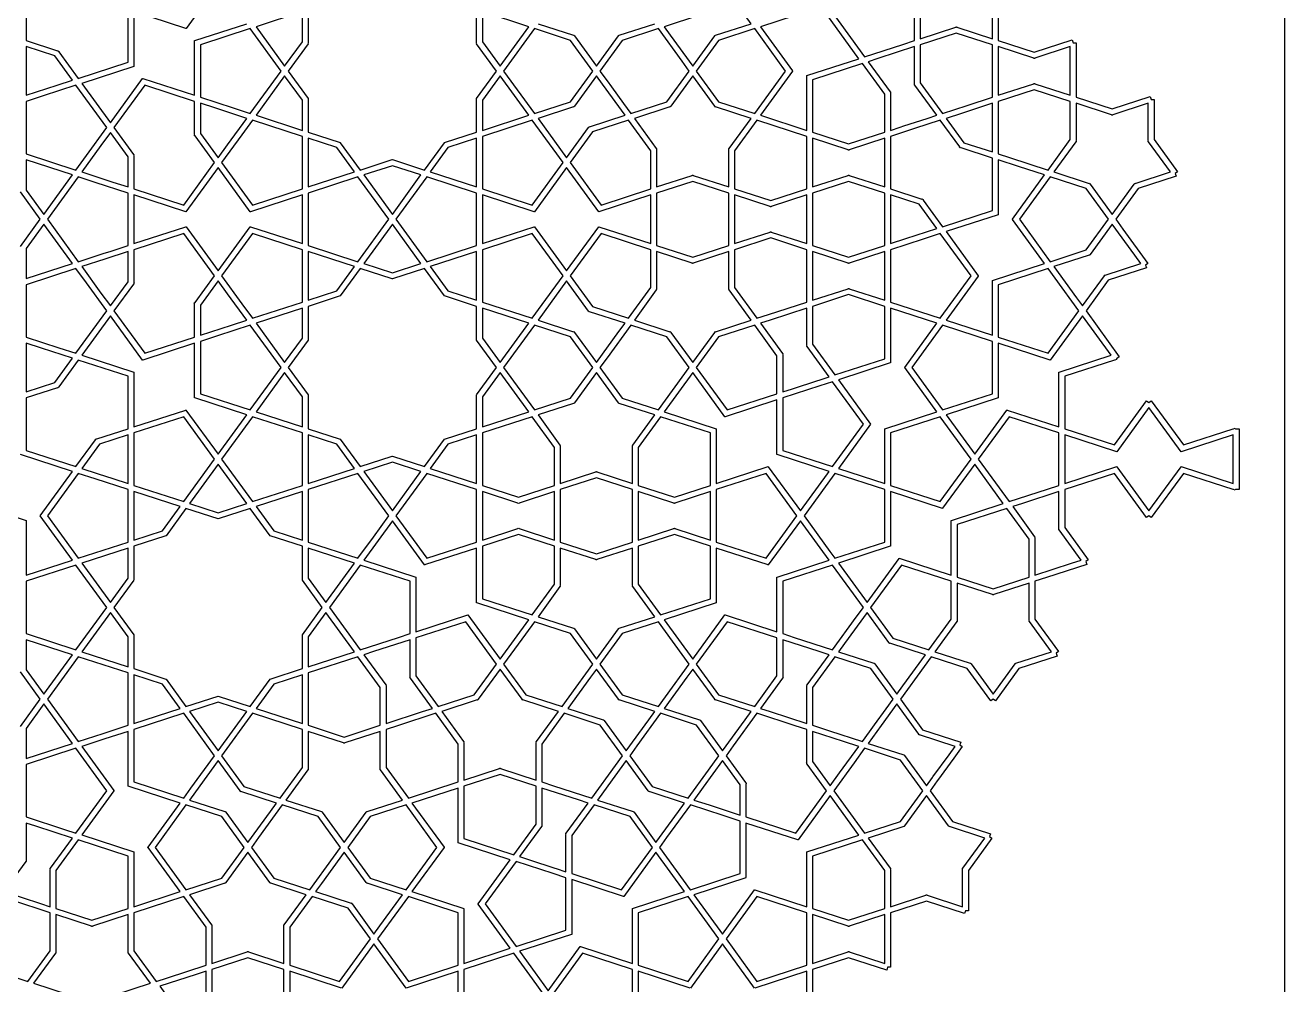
# Model space of a CAD drawing. Header units: millimetres. Extents: x -350 to 350, y -350 to 350.
# Drawn here: x 23.1 to 350, y -198.6 to 50.4 of the extents above; entities that cross this region are included whole.
import ezdxf

# ---------------------------------------------------------------- set-up
doc = ezdxf.new("R2010")
doc.units = ezdxf.units.MM
for name, color, linetype, true_color in [('canvas_boundary', 7, 'Continuous', 0x505050), ('strapwork_inner', 7, 'Continuous', 0xff8000), ('strapwork_outer', 7, 'Continuous', 0xff0000)]:
    doc.layers.add(name, color=color, linetype=linetype, true_color=true_color)

msp = doc.modelspace()

# ---------------------------------------------------------------- linework, layer by layer
at = {"layer": 'canvas_boundary'}
msp.add_lwpolyline([(-350, -350), (350, -350), (350, 350), (-350, 350)], close=True, dxfattribs=at)
at = {"layer": 'strapwork_inner', "true_color": 0xff8000}
for points in [[(31.51, 43.72), (31.61, 43.79), (31.71, 43.65), (31.88, 43.6), (31.84, 43.48), (36.87, 36.55), (36.87, 36.56), (36.88, 36.55), (49.81, 40.75), (49.81, 54.35), (41.67, 57), (41.57, 56.93), (41.46, 57.07), (41.3, 57.12), (41.34, 57.24), (36.3, 64.17), (23.36, 59.97), (23.36, 46.36), (23.37, 46.36), (23.37, 46.36)], [(232.96, 53.16), (240.95, 42.16), (250.9, 45.39), (250.9, 45.39), (253.89, 46.36), (253.89, 49.51), (253.89, 49.51), (253.89, 59.97), (240.98, 64.16), (240.95, 64.17)], [(209.94, 52.91), (204.08, 60.97), (198.38, 53.13), (198.41, 53.04), (198.29, 53.01), (198.22, 52.91), (198.15, 52.96), (188.93, 49.96), (190.49, 47.81), (196.35, 39.75), (202.05, 47.59), (202.02, 47.67), (202.14, 47.71), (202.21, 47.81), (202.28, 47.76), (211.5, 50.75)], [(264.64, 49.93), (264.75, 49.89), (264.87, 49.93), (264.9, 49.84), (274.12, 46.85), (274.12, 49.51), (274.12, 56.82), (274.12, 59.48), (264.9, 56.48), (264.87, 56.4), (264.75, 56.44), (264.64, 56.4), (264.61, 56.48), (255.39, 59.48), (255.39, 56.82), (255.39, 56.82), (255.39, 46.85), (264.61, 49.84)], [(90.45, 39.75), (95.04, 46.06), (95.04, 53.87), (83.03, 49.96)], [(146.35, 39.75), (153.78, 49.96), (141.76, 53.87), (141.76, 46.06)], [(89.52, 38.47), (81.53, 49.48), (68.59, 45.27), (68.59, 31.67), (77.1, 28.9), (81.53, 27.46)], [(155.28, 49.48), (147.28, 38.47), (155.28, 27.46), (164.64, 30.51), (170.42, 38.47), (164.64, 46.43)], [(178.42, 30.01), (180.28, 27.46), (189.64, 30.51), (195.42, 38.47), (193.57, 41.02), (187.43, 49.48), (178.07, 46.43), (172.28, 38.47), (174.13, 35.92), (175.26, 34.37)], [(220.42, 38.47), (212.43, 49.48), (203.07, 46.43), (197.28, 38.47), (203.07, 30.51), (212.43, 27.46)], [(267.57, 29.54), (274.12, 31.67), (274.12, 34.82), (274.12, 42.12), (274.12, 45.27), (264.75, 48.31), (255.39, 45.27), (255.39, 35.43), (261.18, 27.46)], [(31.42, 34.77), (31.42, 34.77), (35.37, 36.06), (30.79, 42.37), (23.36, 44.79), (23.36, 40.62), (23.36, 40.62), (23.36, 32.16)], [(247.67, 33.04), (247.67, 32.92), (247.74, 32.82), (247.67, 32.77), (247.67, 23.07), (250.2, 23.9), (251.17, 24.21), (257.15, 26.15), (257.15, 26.15), (259.68, 26.98), (253.98, 34.82), (253.89, 34.82), (253.89, 34.94), (253.82, 35.04), (253.89, 35.09), (253.89, 44.79), (244.41, 41.71), (244.41, 41.71), (241.88, 40.88), (247.58, 33.04)], [(285.12, 41.79), (285.1, 41.71), (284.98, 41.74), (284.86, 41.71), (284.83, 41.79), (275.62, 44.79), (275.62, 42.12), (275.62, 34.82), (275.62, 32.16), (284.83, 35.15), (284.86, 35.24), (284.98, 35.2), (285.1, 35.24), (285.12, 35.15), (294.34, 32.16), (294.34, 34.82), (294.34, 44.79)], [(227.45, 22.58), (227.45, 22.58), (236.8, 19.54), (246.17, 22.59), (246.17, 32.43), (240.38, 40.39), (227.44, 36.19), (227.44, 22.59)], [(90.45, 37.19), (83.03, 26.98), (95.04, 23.07), (95.04, 30.88)], [(146.35, 37.19), (141.76, 30.88), (141.76, 23.07), (153.78, 26.98)], [(178.78, 26.98), (172.92, 35.04), (171.35, 37.19), (165.65, 29.35), (165.68, 29.27), (165.57, 29.23), (165.49, 29.13), (165.42, 29.18), (156.2, 26.19), (162.06, 18.12), (163.63, 15.97), (169.32, 23.81), (169.3, 23.9), (169.41, 23.93), (169.49, 24.03), (169.56, 23.98)], [(186.99, 18.07), (186.99, 8.38), (196.21, 11.37), (196.23, 11.46), (196.35, 11.42), (196.47, 11.46), (196.5, 11.37), (205.71, 8.38), (205.71, 18.07), (205.64, 18.12), (205.71, 18.22), (205.71, 18.35), (205.8, 18.35), (211.5, 26.19), (202.28, 29.18), (202.21, 29.13), (202.14, 29.23), (202.02, 29.27), (202.05, 29.35), (196.35, 37.19), (190.65, 29.35), (190.68, 29.27), (190.57, 29.23), (190.49, 29.13), (190.42, 29.18), (181.2, 26.19), (186.9, 18.35), (186.99, 18.35), (186.99, 18.22), (187.06, 18.12)], [(39.03, 16.53), (44.3, 23.78), (36.3, 34.78), (27.78, 32.02), (27.78, 32.02), (23.36, 30.58), (23.36, 16.98), (36.3, 12.77), (39.03, 16.53)], [(51.31, 16.67), (51.42, 16.53), (51.31, 16.46), (51.31, 7.9), (51.31, 7.9), (51.31, 7.89), (64.25, 3.69), (72.25, 14.69), (67.21, 21.62), (67.09, 21.62), (67.09, 21.8), (66.98, 21.94), (67.09, 22.01), (67.09, 30.58), (54.15, 34.78), (46.15, 23.78), (51.19, 16.85), (51.31, 16.85)], [(275.62, 30.58), (275.62, 25.93), (275.62, 21.62), (275.62, 16.97), (278.52, 16.03), (288.56, 12.77), (294.34, 20.73), (294.34, 30.58), (284.98, 33.62)], [(68.59, 30.09), (68.59, 22.28), (73.18, 15.97), (75.62, 19.34), (80.6, 26.19), (72.55, 28.8)], [(262.1, 26.19), (266.69, 19.87), (274.12, 17.46), (274.12, 21.62), (274.12, 25.93), (274.12, 30.09), (266.06, 27.47), (266.06, 27.47)], [(299.42, 9.24), (299.54, 9.2), (299.51, 9.12), (305.2, 1.28), (310.9, 9.12), (310.87, 9.2), (310.99, 9.24), (311.06, 9.34), (311.14, 9.29), (320.35, 12.28), (314.66, 20.12), (314.57, 20.12), (314.57, 20.25), (314.49, 20.35), (314.57, 20.4), (314.57, 30.09), (305.35, 27.1), (305.32, 27.01), (305.2, 27.05), (305.09, 27.01), (305.06, 27.1), (295.84, 30.09), (295.84, 20.4), (295.91, 20.35), (295.84, 20.25), (295.84, 20.12), (295.75, 20.12), (290.06, 12.28), (299.27, 9.29), (299.35, 9.34)], [(95.04, 7.9), (95.04, 7.9), (95.04, 21.5), (82.1, 25.7), (79.37, 21.94), (74.1, 14.69), (82.1, 3.69), (95.04, 7.89)], [(154.7, 25.7), (141.76, 21.5), (141.76, 7.89), (154.7, 3.69), (162.7, 14.69), (156.55, 23.15)], [(185.49, 7.89), (185.49, 7.9), (185.49, 17.74), (179.7, 25.7), (170.34, 22.66), (164.55, 14.69), (172.55, 3.69)], [(225.94, 7.89), (225.94, 11.04), (225.94, 18.35), (225.94, 21.5), (213, 25.7), (207.21, 17.74), (207.21, 7.89), (216.58, 4.85)], [(255.81, 5.24), (255.91, 5.32), (256.02, 5.18), (256.18, 5.12), (256.14, 5), (261.18, -1.93), (274.12, 2.28), (274.12, 15.88), (274.11, 15.89), (274.11, 15.89), (265.97, 18.53), (265.87, 18.46), (265.77, 18.6), (265.6, 18.65), (265.64, 18.77), (260.6, 25.7), (253.91, 23.52), (247.67, 21.5), (247.67, 18.35), (247.67, 11.04), (247.67, 7.89)], [(37.8, 12.28), (45.85, 9.67), (45.85, 9.67), (49.81, 8.38), (49.81, 16.18), (45.22, 22.5), (42.78, 19.13), (42.78, 19.13)], [(96.54, 21.01), (96.54, 8.38), (108.55, 12.28), (103.96, 18.6)], [(140.26, 21.01), (132.84, 18.6), (128.25, 12.28), (140.26, 8.38)], [(236.69, 17.93), (236.66, 18.01), (227.44, 21.01), (227.44, 18.35), (227.44, 11.04), (227.44, 8.38), (236.66, 11.37), (236.69, 11.46), (236.8, 11.42), (236.92, 11.46), (236.95, 11.37), (246.17, 8.38), (246.17, 11.04), (246.17, 18.35), (246.17, 21.01), (236.95, 18.01), (236.92, 17.93), (236.8, 17.97)], [(23.36, 15.4), (23.36, 7.59), (27.95, 1.28), (35.37, 11.49)], [(64.79, 1.93), (51.31, 6.31), (51.31, -6.31), (64.79, -1.94), (64.82, -1.92), (64.82, -1.93), (64.84, -1.92), (64.85, -1.95), (73.18, -13.42), (81.51, -1.95), (81.52, -1.92), (81.53, -1.93), (81.53, -1.92), (81.56, -1.94), (95.04, -6.32), (95.04, 6.31), (81.56, 1.93), (81.53, 1.92), (81.53, 1.92), (81.52, 1.92), (81.51, 1.95), (73.18, 13.42), (64.84, 1.95), (64.83, 1.92), (64.83, 1.92), (64.82, 1.92)], [(125.82, 11.49), (118.4, 13.91), (110.98, 11.49), (118.4, 1.28)], [(171.96, 1.95), (163.63, 13.42), (155.3, 1.95), (155.29, 1.92), (155.28, 1.92), (155.27, 1.92), (155.24, 1.93), (141.76, 6.31), (141.76, 0), (141.76, -6.32), (155.24, -1.94), (155.27, -1.92), (155.28, -1.92), (155.29, -1.92), (155.29, -1.95), (163.63, -13.42), (171.96, -1.95), (171.97, -1.92), (171.98, -1.93), (171.98, -1.92), (172.01, -1.94), (185.49, -6.32), (185.49, 6.31), (172.01, 1.93), (171.98, 1.92), (171.98, 1.92), (171.97, 1.92)], [(274.12, -30.09), (274.12, -15.92), (274.11, -15.89), (274.12, -15.88), (274.12, -15.87), (274.15, -15.87), (287.63, -11.49), (279.3, -0.03), (279.27, -0.01), (279.28, 0), (279.27, 0.01), (279.3, 0.03), (287.63, 11.49), (280.86, 13.69), (275.62, 15.4), (275.62, 1.22), (275.63, 1.19), (275.62, 1.19), (275.62, 1.18), (275.58, 1.18), (262.1, -3.2), (270.44, -14.67), (270.46, -14.69), (270.46, -14.7), (270.46, -14.7), (270.43, -14.72), (262.1, -26.19)], [(43.34, -8.9), (45.39, -8.24), (45.39, -8.24), (49.81, -6.8), (49.81, 6.8), (41.3, 9.57), (41.3, 9.57), (36.87, 11.01), (28.88, 0), (36.87, -11.01), (41.3, -9.57), (41.3, -9.57)], [(96.54, 6.8), (96.54, -6.8), (109.48, -11.01), (117.47, 0), (109.48, 11.01)], [(140.26, 6.8), (127.32, 11.01), (119.33, 0), (127.32, -11.01), (140.26, -6.8), (140.26, 0)], [(196.35, -9.85), (205.71, -6.8), (205.71, -3.65), (205.71, 3.65), (205.71, 6.8), (196.35, 9.84), (186.99, 6.8), (186.99, -6.8)], [(246.17, 2.15), (246.17, 6.8), (236.8, 9.84), (227.44, 6.8), (227.44, 3.65), (227.44, -3.65), (227.44, -6.8), (236.8, -9.85), (246.17, -6.8), (246.17, -2.15)], [(289.13, -11.01), (298.49, -7.97), (304.28, 0), (298.49, 7.96), (289.14, 11), (289.14, 11), (289.13, 11.01), (281.13, 0)], [(216.43, 3.32), (207.21, 6.31), (207.21, 3.65), (207.21, -3.65), (207.21, -6.32), (216.43, -3.32), (216.46, -3.24), (216.58, -3.27), (216.69, -3.24), (216.72, -3.32), (225.94, -6.32), (225.94, -3.65), (225.94, 3.65), (225.94, 6.31), (216.72, 3.32), (216.69, 3.23), (216.58, 3.27), (216.46, 3.23)], [(251.62, -5.03), (251.62, -5.03), (259.68, -2.41), (255.09, 3.9), (247.67, 6.31), (247.67, 2.15), (247.67, -2.15), (247.67, -6.32)], [(35.37, -11.49), (27.95, -1.27), (23.36, -7.59), (23.36, -15.4)], [(125.82, -11.49), (118.4, -1.28), (110.98, -11.49), (118.4, -13.91)], [(303.27, -14.54), (303.34, -14.44), (303.41, -14.49), (312.63, -11.49), (311.06, -9.34), (311.06, -9.34), (305.2, -1.28), (299.51, -9.12), (299.54, -9.2), (299.42, -9.24), (299.35, -9.34), (299.27, -9.29), (290.06, -12.28), (295.91, -20.35), (295.91, -20.35), (297.48, -22.5), (303.18, -14.66), (303.15, -14.57)], [(51.31, -16.67), (51.31, -16.85), (51.19, -16.85), (46.16, -23.77), (46.16, -23.77), (46.15, -23.78), (54.15, -34.78), (67.09, -30.58), (67.09, -22.01), (66.98, -21.94), (67.09, -21.8), (67.09, -21.62), (67.21, -21.62), (72.25, -14.69), (64.25, -3.69), (51.31, -7.89), (51.31, -16.46), (51.42, -16.53)], [(82.1, -25.7), (95.04, -21.5), (95.04, -7.89), (82.1, -3.69), (74.1, -14.69), (79.37, -21.94), (79.37, -21.94)], [(160.85, -17.24), (160.85, -17.24), (162.7, -14.7), (154.7, -3.69), (141.76, -7.89), (141.76, -21.5), (154.7, -25.7)], [(185.49, -17.74), (185.49, -7.9), (185.49, -7.89), (172.55, -3.69), (164.55, -14.7), (170.34, -22.66), (179.7, -25.7)], [(216, -24.73), (225.94, -21.5), (225.94, -18.35), (225.94, -11.04), (225.94, -7.89), (216.58, -4.85), (207.21, -7.89), (207.21, -17.74), (213, -25.7)], [(247.67, -21.5), (260.59, -25.7), (260.59, -25.7), (260.6, -25.7), (268.6, -14.7), (260.6, -3.69), (256.18, -5.13), (256.18, -5.13), (247.67, -7.89), (247.67, -11.04), (247.67, -18.35)], [(49.81, -16.19), (49.81, -8.38), (43.81, -10.33), (37.8, -12.28), (42.78, -19.13), (42.78, -19.13), (45.22, -22.5)], [(96.54, -21.01), (103.96, -18.6), (108.55, -12.28), (96.54, -8.38)], [(128.25, -12.28), (132.84, -18.6), (140.26, -21.01), (140.26, -8.38)], [(181.2, -26.19), (190.42, -29.18), (190.49, -29.13), (190.57, -29.23), (190.68, -29.27), (190.65, -29.35), (196.35, -37.2), (202.05, -29.35), (202.02, -29.27), (202.14, -29.23), (202.21, -29.13), (202.28, -29.18), (211.5, -26.19), (205.8, -18.35), (205.71, -18.35), (205.71, -18.22), (205.64, -18.13), (205.71, -18.07), (205.71, -8.38), (196.5, -11.38), (196.47, -11.46), (196.35, -11.42), (196.23, -11.46), (196.21, -11.38), (186.99, -8.38), (186.99, -18.07), (187.06, -18.13), (186.99, -18.22), (186.99, -18.35), (186.9, -18.35)], [(246.17, -18.35), (246.17, -11.04), (246.17, -8.38), (236.95, -11.38), (236.92, -11.46), (236.8, -11.42), (236.69, -11.46), (236.66, -11.38), (227.44, -8.38), (227.44, -11.04), (227.44, -18.35), (227.44, -21.01), (236.66, -18.02), (236.69, -17.93), (236.8, -17.97), (236.92, -17.93), (236.95, -18.02), (246.17, -21.01)], [(36.3, -34.78), (44.3, -23.78), (39.03, -16.53), (39.03, -16.53), (36.3, -12.77), (23.36, -16.97), (23.36, -30.58), (31.88, -33.35), (31.88, -33.35)], [(96.54, -45.59), (96.54, -54.36), (104.87, -57.06), (104.85, -57.12), (104.9, -57.08), (110.05, -64.17), (118.38, -61.46), (118.4, -61.52), (118.42, -61.47), (126.75, -64.17), (131.9, -57.09), (131.95, -57.12), (131.93, -57.06), (140.26, -54.36), (140.26, -45.6), (140.33, -45.6), (140.28, -45.56), (145.42, -38.47), (140.28, -31.38), (140.33, -31.35), (140.26, -31.35), (140.26, -22.59), (131.93, -19.88), (131.95, -19.82), (131.9, -19.86), (126.75, -12.77), (118.42, -15.48), (118.4, -15.42), (118.38, -15.48), (110.05, -12.77), (104.9, -19.86), (104.85, -19.82), (104.87, -19.88), (96.54, -22.59), (96.54, -31.35), (96.48, -31.35), (96.53, -31.38), (91.38, -38.47), (96.53, -45.56), (96.48, -45.59)], [(296.55, -23.78), (290.41, -15.32), (290.41, -15.32), (288.56, -12.77), (275.62, -16.97), (275.62, -30.58), (288.56, -34.78)], [(76.64, -27.48), (80.6, -26.19), (75.62, -19.34), (75.62, -19.34), (73.18, -15.97), (68.59, -22.29), (68.59, -30.09), (76.64, -27.48)], [(177.21, -29.13), (177.21, -29.13), (178.78, -26.98), (169.56, -23.98), (169.49, -24.04), (169.41, -23.94), (169.3, -23.9), (169.32, -23.81), (163.63, -15.97), (157.77, -24.04), (157.77, -24.04), (156.2, -26.19), (165.42, -29.18), (165.49, -29.13), (165.57, -29.23), (165.68, -29.27), (165.65, -29.35), (171.35, -37.2)], [(246.17, -22.59), (236.8, -19.55), (227.44, -22.59), (227.44, -32.43), (233.23, -40.4), (246.17, -36.19)], [(53.56, -36.52), (45.23, -25.05), (37.8, -35.27), (51.28, -39.65), (51.31, -39.65), (51.31, -39.66), (51.32, -39.66), (51.31, -39.7), (51.31, -53.87), (64.79, -49.49), (64.82, -49.47), (64.82, -49.48), (64.83, -49.47), (64.84, -49.5), (73.18, -60.97), (80.6, -50.75), (67.12, -46.37), (67.09, -46.37), (67.09, -46.36), (67.08, -46.36), (67.09, -46.33), (67.09, -32.16), (53.61, -36.54), (53.58, -36.55), (53.58, -36.55), (53.57, -36.55)], [(90.45, -37.2), (95.04, -30.88), (95.04, -23.07), (83.03, -26.98)], [(141.76, -23.07), (141.76, -30.88), (146.35, -37.2), (153.78, -26.98)], [(219.71, -34.94), (219.79, -35.04), (219.71, -35.09), (219.71, -44.79), (222.25, -43.96), (222.25, -43.96), (228.85, -41.82), (229.19, -41.71), (229.19, -41.71), (231.73, -40.88), (226.03, -33.04), (225.94, -33.04), (225.94, -32.92), (225.87, -32.82), (225.94, -32.77), (225.94, -23.08), (216.46, -26.16), (213.93, -26.98), (219.62, -34.82), (219.71, -34.82)], [(247.67, -37.29), (247.63, -37.29), (234.15, -41.67), (242.48, -53.14), (242.51, -53.16), (242.5, -53.17), (242.51, -53.17), (242.48, -53.19), (234.15, -64.66), (246.17, -68.56), (246.17, -54.39), (246.16, -54.36), (246.17, -54.36), (246.17, -54.35), (246.2, -54.35), (259.68, -49.97), (251.35, -38.5), (251.32, -38.48), (251.33, -38.47), (251.32, -38.46), (251.35, -38.44), (259.68, -26.98), (247.67, -23.08), (247.67, -37.25), (247.68, -37.28), (247.67, -37.28)], [(275.62, -46.37), (275.58, -46.37), (262.1, -50.75), (269.53, -60.97), (277.86, -49.51), (277.87, -49.47), (277.88, -49.48), (277.88, -49.47), (277.91, -49.49), (291.39, -53.87), (291.39, -39.69), (291.38, -39.66), (291.39, -39.66), (291.39, -39.65), (291.42, -39.65), (304.9, -35.27), (297.48, -25.05), (289.15, -36.52), (289.14, -36.55), (289.13, -36.55), (289.12, -36.56), (289.1, -36.54), (275.62, -32.16), (275.62, -46.33), (275.63, -46.36), (275.62, -46.36)], [(68.59, -45.27), (81.53, -49.48), (81.53, -49.47), (81.53, -49.47), (89.52, -38.47), (81.53, -27.46), (73.01, -30.23), (73.01, -30.23), (68.59, -31.67)], [(164.64, -46.44), (170.42, -38.47), (164.64, -30.51), (155.28, -27.46), (147.28, -38.47), (155.28, -49.48)], [(178.07, -46.44), (187.43, -49.48), (195.42, -38.47), (189.64, -30.51), (180.28, -27.47), (174.13, -35.92), (174.13, -35.92), (172.28, -38.47)], [(197.28, -38.47), (205.28, -49.48), (218.21, -45.27), (218.21, -35.43), (212.43, -27.47), (203.07, -30.51)], [(261.17, -49.47), (261.18, -49.48), (274.12, -45.27), (274.12, -31.67), (261.19, -27.47), (261.19, -27.47), (261.18, -27.47), (253.18, -38.47), (261.17, -49.47)], [(30.78, -42.37), (35.37, -36.06), (27.32, -33.44), (27.32, -33.44), (23.36, -32.15), (23.36, -40.62), (23.36, -40.62), (23.36, -44.79)], [(23.37, -46.36), (23.37, -46.36), (23.36, -46.36), (23.36, -59.97), (36.3, -64.17), (41.33, -57.24), (41.3, -57.12), (41.46, -57.07), (41.56, -56.93), (41.67, -57), (49.81, -54.35), (49.81, -40.75), (36.87, -36.55), (31.84, -43.47), (31.88, -43.6), (31.71, -43.65), (31.61, -43.79), (31.51, -43.72)], [(90.45, -39.75), (83.03, -49.96), (95.04, -53.87), (95.04, -46.06)], [(153.78, -49.97), (146.35, -39.75), (141.76, -46.06), (141.76, -53.87)], [(171.35, -65.52), (171.47, -65.48), (171.5, -65.57), (180.71, -68.56), (180.71, -58.87), (180.64, -58.82), (180.71, -58.72), (180.71, -58.6), (180.8, -58.6), (186.5, -50.75), (177.28, -47.76), (177.21, -47.81), (177.14, -47.71), (177.02, -47.67), (177.05, -47.59), (171.35, -39.75), (165.65, -47.59), (165.68, -47.67), (165.57, -47.71), (165.49, -47.81), (165.42, -47.76), (156.2, -50.75), (161.9, -58.6), (161.99, -58.6), (161.99, -58.72), (162.06, -58.82), (161.99, -58.87), (161.99, -68.56), (171.21, -65.57), (171.23, -65.48)], [(218.21, -61.02), (218.21, -46.85), (204.73, -51.23), (204.71, -51.25), (204.7, -51.24), (204.69, -51.24), (204.68, -51.22), (196.35, -39.75), (188.93, -49.97), (202.41, -54.35), (202.44, -54.35), (202.44, -54.36), (202.45, -54.36), (202.44, -54.39), (202.44, -68.56), (215.92, -64.18), (215.95, -64.16), (215.95, -64.17), (215.96, -64.17), (215.97, -64.2), (224.3, -75.67), (231.3, -66.04), (231.73, -65.45), (218.25, -61.07), (218.21, -61.07), (218.21, -61.06), (218.2, -61.05)], [(240.65, -53.17), (232.65, -42.16), (229.31, -43.25), (219.71, -46.36), (219.71, -59.97), (232.64, -64.17), (232.65, -64.17)], [(306.4, -64.16), (306.4, -64.17), (306.41, -64.17), (306.42, -64.2), (314.75, -75.67), (323.08, -64.2), (323.09, -64.17), (323.1, -64.17), (323.11, -64.16), (323.14, -64.18), (336.62, -68.56), (336.62, -55.93), (323.14, -60.31), (323.11, -60.33), (323.1, -60.32), (323.09, -60.33), (323.08, -60.3), (314.75, -48.83), (306.42, -60.3), (306.41, -60.33), (306.4, -60.32), (306.4, -60.33), (306.37, -60.31), (292.89, -55.93), (292.89, -68.56), (306.37, -64.18)], [(51.31, -69.05), (64.25, -73.25), (72.25, -62.25), (64.25, -51.24), (51.31, -55.44), (51.31, -64.4), (51.31, -64.4)], [(82.1, -51.24), (74.1, -62.25), (82.1, -73.25), (95.04, -69.05), (95.04, -55.44)], [(151.13, -72.09), (160.49, -69.05), (160.49, -59.21), (154.7, -51.24), (141.76, -55.45), (141.76, -69.05)], [(200.94, -55.45), (188, -51.24), (182.21, -59.21), (182.21, -69.05), (191.58, -72.09), (200.94, -69.05)], [(260.6, -73.25), (268.6, -62.25), (268.59, -62.24), (268.59, -62.24), (260.6, -51.24), (247.67, -55.45), (247.67, -69.05), (247.68, -69.05), (247.68, -69.05)], [(278.45, -73.25), (288.39, -70.02), (288.39, -70.02), (291.39, -69.05), (291.39, -55.45), (278.45, -51.24), (270.45, -62.25)], [(49.81, -55.93), (42.39, -58.34), (37.8, -64.66), (41.76, -65.95), (42.05, -66.04), (45.85, -67.28), (49.81, -68.56), (49.81, -60.09), (49.81, -60.09)], [(96.54, -55.93), (96.54, -68.56), (108.55, -64.66), (103.96, -58.34)], [(140.26, -68.56), (140.26, -55.93), (132.84, -58.34), (128.25, -64.66)], [(80.6, -73.74), (73.18, -63.52), (65.75, -73.74), (73.18, -76.15)], [(118.4, -75.67), (125.82, -65.45), (118.4, -63.04), (110.98, -65.45)], [(247.67, -70.63), (247.67, -84.8), (247.68, -84.83), (247.67, -84.83), (247.67, -84.85), (247.63, -84.85), (234.15, -89.22), (241.58, -99.44), (249.91, -87.98), (249.92, -87.95), (249.93, -87.95), (249.93, -87.94), (249.96, -87.96), (263.44, -92.34), (263.44, -78.17), (263.43, -78.14), (263.44, -78.13), (263.44, -78.12), (263.47, -78.12), (276.95, -73.74), (269.53, -63.52), (261.2, -74.99), (261.19, -75.02), (261.18, -75.02), (261.17, -75.03), (261.14, -75.01)], [(41.3, -67.37), (36.87, -65.94), (28.88, -76.94), (36.87, -87.95), (36.88, -87.94), (36.88, -87.94), (49.81, -83.74), (49.81, -70.14)], [(109.48, -65.94), (96.54, -70.14), (96.54, -83.74), (109.48, -87.95), (113.48, -82.45), (117.47, -76.94)], [(127.32, -65.94), (119.33, -76.94), (127.32, -87.95), (140.26, -83.74), (140.26, -80.6), (140.26, -73.29), (140.26, -70.14)], [(161.99, -70.14), (161.99, -73.29), (161.99, -80.6), (161.99, -83.74), (171.35, -86.79), (180.71, -83.74), (180.71, -80.6), (180.71, -73.29), (180.71, -70.14), (171.35, -67.1)], [(202.44, -83.74), (215.38, -87.95), (223.37, -76.95), (223.38, -76.94), (223.37, -76.93), (223.37, -76.93), (215.38, -65.94), (202.44, -70.14), (202.44, -73.29), (202.44, -80.6)], [(225.23, -76.94), (231.92, -86.16), (233.22, -87.94), (233.23, -87.95), (246.17, -83.74), (246.17, -70.14), (233.35, -65.98), (233.23, -65.94), (232.51, -66.92)], [(51.31, -70.63), (51.31, -83.26), (58.74, -80.84), (63.32, -74.53)], [(83.03, -74.53), (87.61, -80.84), (95.04, -83.26), (95.04, -70.63)], [(151.13, -73.67), (151.01, -73.71), (150.98, -73.62), (141.76, -70.63), (141.76, -73.29), (141.76, -80.6), (141.76, -83.26), (150.98, -80.26), (151.01, -80.18), (151.13, -80.22), (151.24, -80.18), (151.27, -80.26), (160.49, -83.26), (160.49, -80.6), (160.49, -73.29), (160.49, -70.63), (151.27, -73.62), (151.24, -73.71)], [(191.46, -80.18), (191.58, -80.22), (191.69, -80.18), (191.72, -80.26), (200.94, -83.26), (200.94, -80.6), (200.94, -73.29), (200.94, -70.63), (191.72, -73.62), (191.69, -73.71), (191.58, -73.67), (191.46, -73.71), (191.43, -73.62), (182.21, -70.63), (182.21, -73.29), (182.21, -80.6), (182.21, -83.26), (191.43, -80.26)], [(291.32, -80.37), (291.39, -80.32), (291.39, -70.63), (281.91, -73.71), (279.38, -74.53), (285.08, -82.37), (285.17, -82.37), (285.17, -82.49), (285.24, -82.59), (285.17, -82.65), (285.17, -92.34), (294.64, -89.26), (294.64, -89.26), (297.18, -88.44), (291.48, -80.6), (291.39, -80.6), (291.39, -80.47)], [(51.25, -93.59), (51.3, -93.63), (46.15, -100.72), (51.3, -107.81), (51.25, -107.84), (51.31, -107.84), (51.31, -116.6), (59.64, -119.31), (59.63, -119.37), (59.68, -119.33), (64.82, -126.42), (73.16, -123.71), (73.18, -123.77), (73.19, -123.71), (81.53, -126.42), (86.68, -119.33), (86.73, -119.37), (86.71, -119.31), (95.04, -116.6), (95.04, -107.84), (95.1, -107.84), (95.05, -107.81), (100.2, -100.72), (95.05, -93.63), (95.1, -93.59), (95.04, -93.59), (95.04, -84.83), (86.71, -82.13), (86.73, -82.07), (86.68, -82.1), (81.53, -75.02), (73.19, -77.72), (73.18, -77.67), (73.16, -77.72), (64.82, -75.02), (59.68, -82.1), (59.63, -82.07), (59.64, -82.13), (51.31, -84.83), (51.31, -93.59)], [(274.3, -95.87), (283.67, -92.83), (283.67, -82.98), (277.88, -75.02), (264.94, -79.22), (264.94, -92.83)], [(114.69, -83.33), (110.98, -88.44), (124.46, -92.82), (124.49, -92.82), (124.49, -92.83), (124.5, -92.83), (124.49, -92.86), (124.49, -107.03), (137.97, -102.65), (137.99, -102.64), (138, -102.64), (138.01, -102.64), (138.02, -102.67), (146.35, -114.14), (153.78, -103.92), (140.3, -99.54), (140.26, -99.54), (140.26, -99.53), (140.25, -99.53), (140.26, -99.5), (140.26, -85.32), (126.78, -89.7), (126.76, -89.72), (126.75, -89.71), (126.74, -89.72), (126.73, -89.69), (118.4, -78.22)], [(215.92, -89.7), (202.44, -85.32), (202.44, -99.5), (202.45, -99.53), (202.44, -99.53), (202.44, -99.54), (202.41, -99.54), (188.93, -103.92), (196.35, -114.14), (204.68, -102.67), (204.69, -102.64), (204.7, -102.64), (204.71, -102.64), (204.73, -102.65), (218.21, -107.03), (218.21, -92.86), (218.2, -92.83), (218.21, -92.83), (218.21, -92.82), (218.25, -92.82), (231.73, -88.44), (229.43, -85.27), (224.3, -78.22), (215.97, -89.68), (215.96, -89.72), (215.95, -89.71), (215.95, -89.72)], [(141.76, -98.44), (154.7, -102.64), (154.7, -102.64), (154.71, -102.64), (160.49, -94.68), (160.49, -84.83), (151.13, -81.79), (141.76, -84.83)], [(200.94, -98.44), (200.94, -84.83), (191.58, -81.79), (182.21, -84.83), (182.21, -94.68), (187.99, -102.64), (188, -102.64), (188, -102.64)], [(45.22, -99.44), (49.81, -93.13), (49.81, -85.32), (37.8, -89.22)], [(101.13, -99.44), (108.55, -89.22), (96.54, -85.32), (96.54, -93.13)], [(162.06, -95.07), (161.99, -95.17), (161.99, -95.29), (161.9, -95.29), (156.2, -103.13), (165.42, -106.13), (165.49, -106.07), (165.57, -106.17), (165.68, -106.21), (165.65, -106.3), (171.35, -114.14), (177.05, -106.3), (177.02, -106.21), (177.14, -106.17), (177.21, -106.07), (177.28, -106.13), (186.5, -103.13), (180.8, -95.29), (180.71, -95.29), (180.71, -95.17), (180.64, -95.07), (180.71, -95.01), (180.71, -85.32), (171.5, -88.32), (171.47, -88.4), (171.35, -88.36), (171.23, -88.4), (171.21, -88.32), (161.99, -85.32), (161.99, -95.01)], [(36.3, -89.71), (23.36, -93.92), (23.36, -107.52), (36.3, -111.72), (44.3, -100.72)], [(122.99, -107.52), (122.99, -93.92), (110.05, -89.71), (102.05, -100.72), (110.05, -111.72), (119.99, -108.49), (119.99, -108.49)], [(238.8, -103.27), (238.8, -103.27), (240.65, -100.72), (232.66, -89.72), (232.65, -89.71), (232.65, -89.71), (219.71, -93.92), (219.71, -107.52), (222.71, -108.49), (232.65, -111.73)], [(263.44, -103.76), (263.44, -93.92), (250.5, -89.71), (242.5, -100.72), (242.51, -100.73), (248.29, -108.68), (257.65, -111.73)], [(280.16, -115.16), (280.23, -115.21), (289.45, -112.21), (283.75, -104.37), (283.67, -104.37), (283.67, -104.25), (283.59, -104.15), (283.67, -104.1), (283.67, -94.4), (274.45, -97.4), (274.42, -97.48), (274.3, -97.45), (274.19, -97.48), (274.16, -97.4), (264.94, -94.4), (264.94, -104.1), (265.01, -104.15), (264.94, -104.25), (264.94, -104.37), (264.85, -104.37), (259.15, -112.21), (268.37, -115.21), (268.44, -115.16), (268.52, -115.25), (268.63, -115.29), (268.61, -115.38), (274.3, -123.22), (280, -115.38), (279.97, -115.29), (280.09, -115.25)], [(45.22, -101.99), (37.8, -112.21), (49.81, -116.11), (49.81, -108.31)], [(96.54, -116.11), (108.55, -112.21), (101.13, -101.99), (96.54, -108.31)], [(137.43, -104.41), (124.49, -108.61), (124.49, -118.45), (130.28, -126.42), (139.64, -123.38), (145.42, -115.42), (145.42, -115.41)], [(153.07, -123.38), (162.43, -126.42), (164.28, -123.87), (170.42, -115.41), (164.64, -107.45), (155.28, -104.41), (152.93, -107.63), (147.28, -115.41)], [(189.28, -123.87), (195.42, -115.41), (187.43, -104.41), (178.07, -107.45), (172.28, -115.41), (178.07, -123.38), (187.43, -126.42)], [(212.43, -126.42), (218.21, -118.46), (218.21, -108.61), (205.28, -104.41), (197.28, -115.41), (203.07, -123.38)], [(247.27, -109.84), (241.58, -101.99), (235.72, -110.06), (235.72, -110.06), (234.15, -112.21), (243.37, -115.21), (243.44, -115.16), (243.52, -115.25), (243.63, -115.29), (243.61, -115.38), (249.3, -123.22), (250.87, -121.07), (250.87, -121.07), (256.73, -113), (247.51, -110.01), (247.44, -110.06), (247.36, -109.96), (247.25, -109.92)], [(23.36, -109.1), (23.36, -116.9), (27.95, -123.22), (35.37, -113)], [(113.51, -112.18), (113.51, -112.18), (110.98, -113), (116.67, -120.84), (116.76, -120.84), (116.76, -120.97), (116.84, -121.06), (116.76, -121.12), (116.76, -130.81), (126.24, -127.73), (126.24, -127.73), (128.78, -126.91), (123.08, -119.07), (122.99, -119.07), (122.99, -118.94), (122.92, -118.84), (122.99, -118.79), (122.99, -109.1)], [(219.71, -119.07), (219.62, -119.07), (213.93, -126.91), (216.46, -127.73), (216.46, -127.73), (225.94, -130.81), (225.94, -121.12), (225.87, -121.07), (225.94, -120.97), (225.94, -120.84), (226.03, -120.84), (231.73, -113), (229.19, -112.18), (229.19, -112.18), (219.71, -109.1), (219.71, -118.79), (219.79, -118.84), (219.71, -118.94)], [(49.81, -117.69), (36.87, -113.49), (28.88, -124.49), (36.87, -135.5), (43.34, -133.4), (49.81, -131.3)], [(115.26, -121.45), (109.48, -113.49), (96.54, -117.69), (96.54, -131.3), (105.9, -134.34), (115.26, -131.3)], [(242.59, -116.53), (233.23, -113.49), (227.44, -121.45), (227.44, -131.3), (231.86, -132.73), (231.86, -132.73), (240.38, -135.5), (242.23, -132.95), (243.51, -131.2), (246.52, -127.04), (246.52, -127.04), (248.38, -124.5)], [(152.02, -124.62), (152.05, -124.53), (146.35, -116.69), (140.65, -124.53), (140.68, -124.62), (140.57, -124.65), (140.49, -124.75), (140.42, -124.7), (131.2, -127.7), (136.9, -135.54), (136.99, -135.54), (136.99, -135.66), (137.06, -135.76), (136.99, -135.81), (136.99, -145.5), (146.21, -142.51), (146.23, -142.42), (146.35, -142.46), (146.47, -142.42), (146.5, -142.51), (155.71, -145.5), (155.71, -135.81), (155.64, -135.76), (155.71, -135.66), (155.71, -135.54), (155.8, -135.54), (161.5, -127.7), (152.28, -124.7), (152.21, -124.75), (152.14, -124.65)], [(177.28, -124.7), (177.21, -124.75), (177.14, -124.65), (177.02, -124.62), (177.05, -124.53), (171.35, -116.69), (169.79, -118.84), (163.93, -126.91), (173.15, -129.9), (173.22, -129.85), (173.29, -129.95), (173.41, -129.99), (173.38, -130.07), (179.08, -137.91), (184.94, -129.85), (186.5, -127.7)], [(202.21, -124.75), (202.14, -124.65), (202.02, -124.62), (202.05, -124.53), (196.35, -116.69), (194.79, -118.84), (188.93, -126.91), (198.15, -129.9), (198.22, -129.85), (198.29, -129.95), (198.41, -129.99), (198.38, -130.07), (204.08, -137.91), (209.94, -129.85), (211.5, -127.7), (202.28, -124.7)], [(58.74, -120.59), (51.31, -118.18), (51.31, -130.81), (63.32, -126.91)], [(83.03, -126.91), (95.04, -130.81), (95.04, -118.18), (87.61, -120.59)], [(23.36, -139.89), (35.37, -135.99), (27.95, -125.77), (23.36, -132.09)], [(73.18, -137.91), (80.6, -127.7), (73.18, -125.28), (65.75, -127.7)], [(249.3, -125.77), (245.28, -131.31), (241.88, -135.99), (251.1, -138.98), (251.17, -138.93), (251.24, -139.03), (251.36, -139.07), (251.33, -139.15), (257.03, -147), (258.59, -144.84), (258.69, -144.71), (262.89, -138.93), (264.45, -136.78), (255.23, -133.78), (255.16, -133.84), (255.09, -133.74), (254.97, -133.7), (255, -133.61)], [(72.25, -139.19), (64.25, -128.18), (51.31, -132.39), (51.31, -145.99), (64.25, -150.2), (66.1, -147.65)], [(95.04, -132.39), (82.1, -128.18), (74.1, -139.19), (79.89, -147.15), (89.25, -150.2), (95.04, -142.23)], [(129.7, -128.18), (119.76, -131.41), (119.76, -131.41), (116.76, -132.39), (116.76, -142.23), (122.55, -150.2), (135.49, -145.99), (135.49, -136.15)], [(170.15, -150.2), (176.3, -141.74), (178.15, -139.19), (172.36, -131.23), (163, -128.18), (157.21, -136.15), (157.21, -145.99), (160.21, -146.97)], [(200.42, -142.95), (203.15, -139.19), (197.36, -131.23), (188, -128.18), (181.86, -136.64), (180, -139.19), (185.79, -147.15), (195.15, -150.2)], [(205, -139.19), (210.04, -146.12), (210.17, -146.12), (210.17, -146.29), (210.27, -146.43), (210.17, -146.51), (210.17, -155.07), (223.1, -159.28), (231.1, -148.27), (231.1, -148.27), (231.09, -148.26), (226.07, -141.34), (225.94, -141.34), (225.94, -141.17), (225.84, -141.03), (225.94, -140.95), (225.94, -132.39), (222.94, -131.41), (222.94, -131.41), (213, -128.18), (206.86, -136.64)], [(49.8, -147.08), (49.81, -147.05), (49.81, -132.87), (43.81, -134.83), (37.8, -136.78), (46.13, -148.24), (46.16, -148.26), (46.15, -148.27), (46.16, -148.28), (46.13, -148.3), (37.8, -159.76), (51.28, -164.14), (51.31, -164.14), (51.31, -164.16), (51.32, -164.16), (51.31, -164.19), (51.31, -178.36), (63.32, -174.46), (54.99, -162.99), (54.97, -162.97), (54.97, -162.97), (54.97, -162.96), (54.99, -162.94), (63.32, -151.47), (49.84, -147.09), (49.81, -147.09), (49.81, -147.08)], [(96.45, -142.84), (90.75, -150.68), (99.97, -153.68), (100.04, -153.63), (100.11, -153.73), (100.23, -153.76), (100.2, -153.85), (105.9, -161.69), (111.6, -153.85), (111.57, -153.76), (111.69, -153.73), (111.76, -153.63), (111.83, -153.68), (121.05, -150.68), (115.35, -142.84), (115.26, -142.84), (115.26, -142.72), (115.19, -142.62), (115.26, -142.57), (115.26, -132.87), (106.05, -135.87), (106.02, -135.95), (105.9, -135.92), (105.78, -135.95), (105.76, -135.87), (96.54, -132.87), (96.54, -142.57), (96.61, -142.62), (96.54, -142.72), (96.54, -142.84)], [(235.49, -135.49), (227.44, -132.87), (227.44, -140.68), (232.03, -147), (234.47, -143.63), (239.45, -136.78)], [(36.3, -159.28), (44.3, -148.27), (36.3, -137.26), (23.36, -141.47), (23.36, -155.07), (33.31, -158.3), (33.31, -158.3)], [(240.95, -159.28), (250.31, -156.24), (256.1, -148.27), (250.31, -140.31), (240.95, -137.27), (238.22, -141.03), (232.95, -148.27)], [(79.03, -148.53), (78.96, -148.43), (78.84, -148.39), (78.87, -148.31), (73.18, -140.47), (67.32, -148.53), (65.75, -150.68), (74.97, -153.68), (75.04, -153.63), (75.11, -153.73), (75.23, -153.76), (75.2, -153.85), (80.9, -161.69), (86.76, -153.63), (86.76, -153.63), (88.32, -151.47), (79.11, -148.48)], [(179.08, -140.47), (173.22, -148.53), (171.65, -150.68), (180.87, -153.68), (180.94, -153.63), (181.02, -153.73), (181.13, -153.76), (181.11, -153.85), (186.8, -161.69), (192.66, -153.63), (194.23, -151.47), (185.01, -148.48), (184.94, -148.53), (184.86, -148.43), (184.75, -148.39), (184.77, -148.31)], [(196.65, -150.68), (200.61, -151.97), (208.67, -154.59), (208.67, -146.78), (204.08, -140.47), (199.1, -147.32)], [(155.71, -156.93), (155.71, -147.08), (146.35, -144.04), (136.99, -147.08), (136.99, -160.69), (149.93, -164.89)], [(149, -166.17), (135.52, -161.79), (135.49, -161.79), (135.49, -161.78), (135.48, -161.77), (135.49, -161.74), (135.49, -147.57), (123.48, -151.47), (131.81, -162.94), (131.83, -162.96), (131.83, -162.97), (131.83, -162.97), (131.81, -162.99), (123.48, -174.46), (136.96, -178.84), (136.99, -178.84), (136.99, -178.85), (137, -178.85), (136.99, -178.88), (136.99, -193.06), (149, -189.15), (140.67, -177.69), (140.64, -177.67), (140.65, -177.66), (140.64, -177.65), (140.67, -177.63)], [(157.21, -157.41), (157.21, -157.54), (157.12, -157.54), (151.43, -165.38), (153.96, -166.2), (153.96, -166.2), (160.56, -168.34), (160.91, -168.46), (160.91, -168.46), (163.44, -169.28), (163.44, -159.59), (163.37, -159.54), (163.44, -159.44), (163.44, -159.31), (163.53, -159.31), (169.23, -151.47), (166.69, -150.65), (157.21, -147.57), (157.21, -157.26), (157.29, -157.31)], [(223.64, -161.03), (210.17, -156.65), (210.17, -170.82), (210.18, -170.86), (210.17, -170.86), (210.17, -170.87), (210.13, -170.87), (196.65, -175.25), (204.08, -185.47), (212.41, -174), (212.42, -173.97), (212.43, -173.97), (212.43, -173.96), (212.46, -173.98), (225.94, -178.36), (225.94, -164.19), (225.93, -164.16), (225.94, -164.16), (225.94, -164.15), (225.97, -164.15), (239.45, -159.77), (232.03, -149.55), (223.7, -161.01), (223.69, -161.04), (223.68, -161.04), (223.67, -161.05)], [(251.1, -157.56), (241.88, -160.55), (247.58, -168.4), (247.67, -168.4), (247.67, -168.52), (247.74, -168.62), (247.67, -168.67), (247.67, -178.36), (256.88, -175.37), (256.91, -175.28), (257.03, -175.32), (257.14, -175.28), (257.17, -175.37), (266.39, -178.36), (266.39, -168.67), (266.32, -168.62), (266.39, -168.52), (266.39, -168.4), (266.48, -168.4), (272.18, -160.55), (262.96, -157.56), (262.89, -157.61), (262.81, -157.51), (262.7, -157.47), (262.72, -157.39), (257.03, -149.55), (251.33, -157.39), (251.36, -157.47), (251.24, -157.51), (251.17, -157.61)], [(79.97, -162.97), (74.19, -155), (64.82, -151.96), (56.83, -162.97), (64.82, -173.97), (74.19, -170.93)], [(103.12, -165.51), (103.12, -165.51), (104.97, -162.97), (99.19, -155), (89.82, -151.96), (83.68, -160.42), (83.68, -160.42), (81.83, -162.97), (87.61, -170.93), (96.98, -173.97)], [(129.97, -162.97), (121.98, -151.96), (112.61, -155), (106.83, -162.97), (112.61, -170.93), (121.98, -173.97)], [(170.73, -151.96), (164.94, -159.92), (164.94, -169.77), (177.88, -173.97), (185.88, -162.97), (180.09, -155)], [(195.73, -151.96), (189.58, -160.42), (187.73, -162.97), (195.72, -173.96), (195.72, -173.96), (195.73, -173.97), (208.67, -169.77), (208.67, -156.16), (204.24, -154.73)], [(23.36, -166.62), (23.27, -166.62), (17.58, -174.46), (27.06, -177.54), (27.06, -177.54), (29.59, -178.36), (29.59, -168.67), (29.51, -168.62), (29.59, -168.52), (29.59, -168.39), (29.68, -168.39), (35.37, -160.55), (25.89, -157.47), (25.89, -157.47), (23.36, -156.65), (23.36, -166.34), (23.43, -166.39), (23.36, -166.49)], [(49.81, -165.24), (36.87, -161.04), (31.09, -169), (31.09, -178.85), (40.45, -181.89), (49.8, -178.85), (49.81, -178.85)], [(246.17, -178.85), (246.17, -169.01), (240.38, -161.05), (240.38, -161.05), (240.38, -161.04), (227.44, -165.25), (227.44, -178.85), (236.8, -181.89)], [(75.2, -172.08), (75.23, -172.17), (75.11, -172.21), (75.04, -172.31), (74.97, -172.25), (65.75, -175.25), (71.45, -183.09), (71.54, -183.09), (71.54, -183.21), (71.61, -183.31), (71.54, -183.36), (71.54, -193.06), (80.76, -190.06), (80.78, -189.98), (80.9, -190.02), (81.02, -189.98), (81.05, -190.06), (90.26, -193.06), (90.26, -183.36), (90.19, -183.31), (90.26, -183.21), (90.26, -183.09), (90.35, -183.09), (96.05, -175.25), (86.83, -172.25), (86.76, -172.31), (86.69, -172.21), (86.57, -172.17), (86.6, -172.08), (80.9, -164.24)], [(121.05, -175.25), (111.83, -172.25), (111.76, -172.31), (111.69, -172.21), (111.57, -172.17), (111.6, -172.08), (105.9, -164.24), (100.04, -172.31), (100.04, -172.31), (98.48, -174.46), (107.69, -177.45), (107.77, -177.4), (107.84, -177.5), (107.96, -177.54), (107.93, -177.62), (113.63, -185.47), (115.19, -183.31), (115.19, -183.31)], [(150.49, -188.66), (150.5, -188.66), (150.5, -188.67), (150.51, -188.66), (150.51, -188.66), (163.44, -184.46), (163.44, -170.86), (160.1, -169.77), (150.5, -166.65), (142.5, -177.66)], [(164.94, -185.56), (164.91, -185.56), (151.43, -189.94), (155.48, -195.52), (158.85, -200.16), (167.18, -188.69), (167.19, -188.66), (167.2, -188.67), (167.21, -188.66), (167.23, -188.68), (180.71, -193.06), (180.71, -178.88), (180.7, -178.85), (180.71, -178.85), (180.71, -178.84), (180.75, -178.84), (194.23, -174.46), (186.8, -164.24), (178.47, -175.71), (178.46, -175.74), (178.45, -175.74), (178.45, -175.74), (178.42, -175.73), (164.94, -171.35), (164.94, -185.52), (164.95, -185.55), (164.94, -185.55)], [(19.64, -176.71), (16.65, -175.73), (10.86, -183.7), (10.86, -193.54), (23.8, -197.75), (29.59, -189.78), (29.59, -179.94), (19.64, -176.71)], [(60.09, -196.78), (60.09, -196.78), (70.04, -193.54), (70.04, -183.7), (64.25, -175.74), (51.31, -179.94), (51.31, -189.78), (57.1, -197.75)], [(106.91, -178.78), (97.55, -175.74), (91.76, -183.7), (91.76, -193.53), (91.76, -193.53), (91.76, -193.54), (104.7, -197.75), (112.7, -186.74)], [(135.49, -193.53), (135.49, -179.94), (122.55, -175.74), (120.01, -179.23), (114.55, -186.74), (122.55, -197.75), (135.49, -193.54)], [(195.16, -175.74), (195.16, -175.74), (195.15, -175.74), (182.21, -179.94), (182.21, -193.53), (182.21, -193.54), (195.15, -197.75), (203.15, -186.74)], [(225.94, -193.54), (225.94, -183.09), (225.94, -183.09), (225.94, -179.94), (213, -175.74), (205, -186.74), (213, -197.75)], [(246.17, -190.4), (246.17, -180.43), (236.95, -183.42), (236.92, -183.51), (236.8, -183.47), (236.69, -183.51), (236.66, -183.42), (227.44, -180.43), (227.44, -190.4), (227.44, -190.4), (227.44, -193.06), (236.66, -190.06), (236.69, -189.98), (236.8, -190.02), (236.92, -189.98), (236.95, -190.06), (246.17, -193.06), (246.17, -190.4)], [(90.26, -208.24), (90.26, -194.63), (80.9, -191.59), (71.54, -194.63), (71.54, -204.48), (77.32, -212.44), (87.27, -209.21), (87.27, -209.21)], [(149.93, -212.44), (157.92, -201.44), (154.77, -197.09), (149.93, -190.43), (136.99, -194.63), (136.99, -208.23), (136.99, -208.24)], [(167.78, -212.44), (180.71, -208.24), (180.71, -208.23), (180.71, -194.63), (167.78, -190.43), (159.78, -201.44), (159.78, -201.45), (159.78, -201.45)], [(63.88, -207.09), (63.81, -207.14), (63.81, -216.83), (66.34, -216.01), (66.34, -216.01), (75.82, -212.93), (70.13, -205.09), (70.04, -205.09), (70.04, -204.97), (69.97, -204.87), (70.04, -204.81), (70.04, -195.12), (67.51, -195.94), (67.51, -195.94), (58.03, -199.02), (63.72, -206.87), (63.81, -206.87), (63.81, -206.99)]]:
    msp.add_lwpolyline(points, close=True, dxfattribs=at)
for points in [[(73.18, 60.97), (64.85, 49.5), (64.84, 49.47), (64.83, 49.48), (64.82, 49.47), (64.79, 49.49), (51.31, 53.87), (51.31, 39.69), (51.32, 39.66), (51.31, 39.66), (51.31, 39.65), (51.28, 39.65), (37.8, 35.27), (45.23, 25.05), (53.55, 36.52), (53.57, 36.55), (53.58, 36.55), (53.58, 36.55), (53.61, 36.53), (67.09, 32.16), (67.09, 46.33), (67.08, 46.36), (67.09, 46.36), (67.09, 46.37), (67.12, 46.37), (80.6, 50.75)], [(96.54, 54.35), (96.54, 45.59), (96.48, 45.59), (96.53, 45.56), (91.38, 38.47), (96.53, 31.38), (96.48, 31.35), (96.54, 31.35), (96.54, 22.59), (104.87, 19.88), (104.85, 19.82), (104.9, 19.86), (110.05, 12.77), (118.38, 15.48), (118.4, 15.42), (118.42, 15.48), (126.75, 12.77), (131.9, 19.86), (131.95, 19.82), (131.93, 19.88), (140.26, 22.59), (140.26, 31.35), (140.33, 31.35), (140.28, 31.38), (145.42, 38.47), (140.28, 45.56), (140.33, 45.59), (140.26, 45.59), (140.26, 54.35)], [(227.41, 54.34), (213.93, 49.96), (222.26, 38.5), (222.29, 38.48), (222.28, 38.47), (222.29, 38.46), (222.26, 38.44), (213.93, 26.98), (225.94, 23.07), (225.94, 37.25), (225.93, 37.28), (225.94, 37.28), (225.94, 37.29), (225.97, 37.29), (239.45, 41.67), (231.12, 53.14)], [(156.2, 50.75), (165.42, 47.76), (165.49, 47.81), (165.57, 47.71), (165.68, 47.67), (165.65, 47.59), (171.35, 39.75), (177.05, 47.59), (177.02, 47.67), (177.14, 47.71), (177.21, 47.81), (177.28, 47.76), (186.5, 50.75)], [(21.87, -7.09), (27.02, 0), (21.87, 7.09)], [(9.85, -73.74), (23.33, -78.12), (23.36, -78.12), (23.36, -78.13), (23.37, -78.13), (23.36, -78.16), (23.36, -92.34), (35.37, -88.44), (27.04, -76.97), (27.02, -76.95), (27.02, -76.94), (27.02, -76.93), (27.04, -76.91), (35.37, -65.45), (21.89, -61.07)], [(21.87, -131.58), (27.02, -124.49), (21.87, -117.41)], [(46.38, -201.23), (55.6, -198.24), (49.9, -190.39), (49.81, -190.39), (49.81, -190.27), (49.74, -190.17), (49.81, -190.12), (49.81, -180.43), (40.59, -183.42), (40.57, -183.51), (40.45, -183.47), (40.33, -183.51), (40.3, -183.42), (31.09, -180.43), (31.09, -190.12), (31.16, -190.17), (31.09, -190.27), (31.09, -190.39), (31, -190.39), (25.3, -198.24), (34.52, -201.23)], [(121.96, -199.48), (113.63, -188.02), (105.3, -199.48)], [(212.41, -199.49), (204.08, -188.02), (195.75, -199.48)], [(105.24, -199.5), (91.76, -195.12), (91.76, -207.75)], [(135.49, -207.75), (135.49, -195.12), (122.01, -199.5)], [(195.69, -199.5), (182.21, -195.12), (182.21, -207.75)], [(225.94, -207.75), (225.94, -195.12), (212.46, -199.5)]]:
    msp.add_lwpolyline(points, dxfattribs=at)
at = {"layer": 'strapwork_outer', "true_color": 0xff0000}
msp.add_lwpolyline([(275.62, 56.82), (275.62, 49.51), (275.62, 46.36), (284.98, 43.32), (294.86, 46.53), (295.09, 45.82), (295.84, 45.82), (295.84, 42.12), (295.84, 42.12), (295.84, 31.67), (305.2, 28.63), (315.09, 31.84), (315.32, 31.12), (316.07, 31.12), (316.07, 20.73), (322.17, 12.33), (321.57, 11.89), (321.8, 11.17), (311.92, 7.96), (306.13, 0), (307.98, -2.55), (307.98, -2.55), (314.45, -11.45), (313.84, -11.89), (314.07, -12.6), (304.19, -15.81), (298.41, -23.78), (307.05, -35.67), (306.3, -36.22), (306.35, -36.38), (305.86, -36.54), (305.84, -36.56), (305.83, -36.55), (292.89, -40.75), (292.89, -54.35), (292.89, -54.36), (305.83, -58.56), (314.15, -47.11), (314.75, -47.55), (315.36, -47.11), (323.68, -58.56), (336.62, -54.36), (336.62, -54.35), (336.65, -54.35), (337.13, -54.19), (337.19, -54.35), (338.12, -54.35), (338.12, -54.9), (338.12, -69.6), (338.12, -70.15), (337.19, -70.15), (337.13, -70.31), (336.65, -70.15), (336.62, -70.15), (336.62, -70.14), (323.68, -65.94), (315.36, -77.38), (314.75, -76.94), (314.15, -77.38), (305.83, -65.94), (292.89, -70.14), (292.89, -70.15), (292.89, -79.98), (299, -88.39), (298.39, -88.83), (298.62, -89.54), (288.16, -92.94), (285.17, -93.92), (285.17, -103.76), (291.27, -112.17), (290.67, -112.61), (290.9, -113.32), (281.02, -116.53), (274.91, -124.94), (274.3, -124.5), (273.7, -124.94), (267.59, -116.53), (258.23, -113.49), (256.37, -116.04), (256.37, -116.04), (250.23, -124.5), (256.02, -132.46), (265.9, -135.67), (265.67, -136.38), (266.27, -136.82), (264.1, -139.81), (259.88, -145.62), (259.81, -145.72), (257.95, -148.27), (263.74, -156.24), (273.62, -159.45), (273.39, -160.16), (274, -160.6), (267.89, -169.01), (267.89, -179.4), (267.14, -179.4), (266.91, -180.11), (257.03, -176.9), (247.67, -179.94), (247.67, -183.09), (247.67, -183.09), (247.67, -194.09), (246.92, -194.09), (246.68, -194.8), (236.8, -191.59), (227.44, -194.63), (227.44, -209.34)], dxfattribs=at)

doc.saveas('drawing.dxf')
